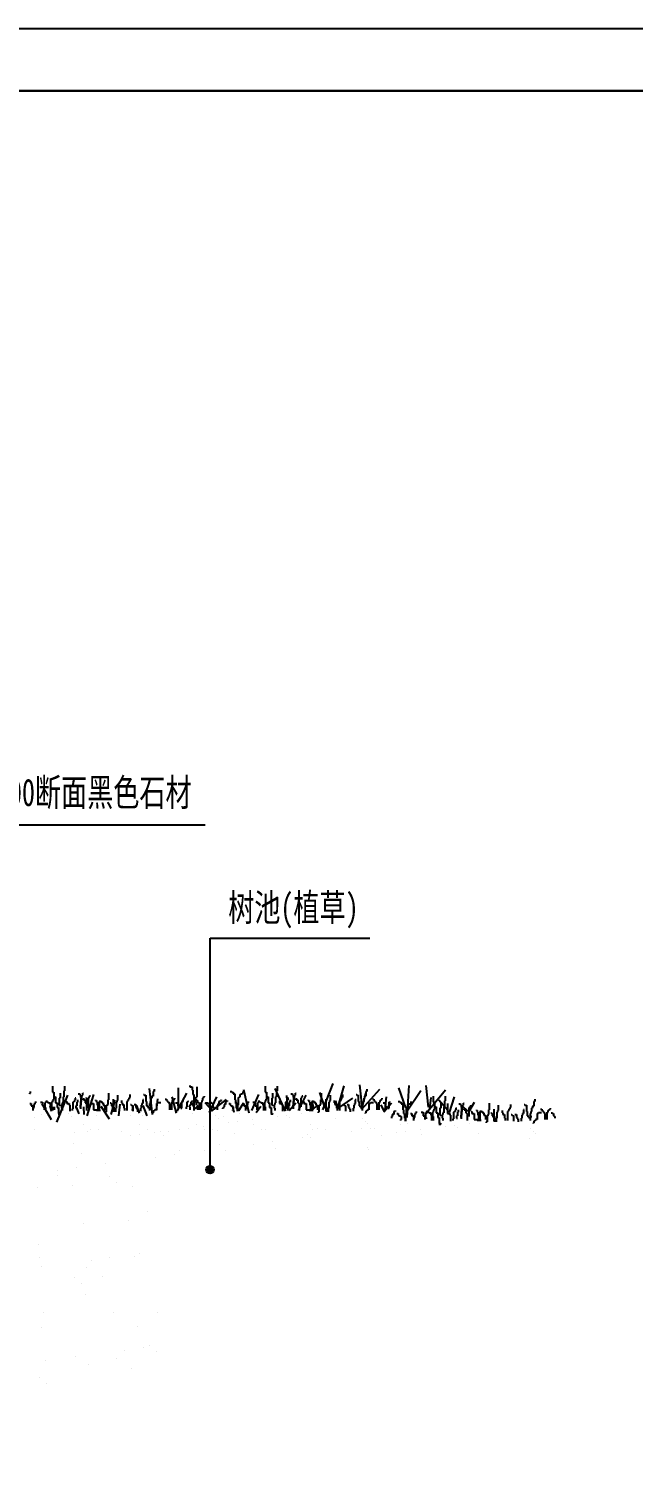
# Model space of a CAD drawing. Extents: x -15469 to 1828, y -2277 to 12005.
# Drawn here: x -1345 to -682, y -950 to 641 of the extents above; entities that cross this region are included whole.
import ezdxf

# ---------------------------------------------------------------- set-up
doc = ezdxf.new("R2010")
doc.units = 0
doc.header["$MEASUREMENT"] = 0
for name, color, linetype in [('HATCH', 7, 'CONTINUOUS'), ('LAYER2', 7, 'CONTINUOUS'), ('TEXT', 41, 'CONTINUOUS'), ('TK', 1, 'CONTINUOUS'), ('TREE', 3, 'CONTINUOUS')]:
    doc.layers.add(name, color=color, linetype=linetype)
doc.styles.add('STYLE1', font='simsun.ttf', dxfattribs={"width": 0.7})

msp = doc.modelspace()

# ---------------------------------------------------------------- hatches: boundary and pattern name
at = {"layer": 'TEXT', "linetype": 'CONTINUOUS'}
h = msp.add_hatch(color=256, dxfattribs=at)
edge = h.paths.add_edge_path()
edge.add_arc((-1146.1, -610.3), 4.26, 0, 360)

# ---------------------------------------------------------------- linework, layer by layer
at = {"layer": 'HATCH'}
msp.add_line((-1331, -549.7), (-1331, -549.7), dxfattribs=at)
at = {"layer": 'LAYER2'}
msp.add_line((-1338.3, -552.6), (-1338.3, -552.6), dxfattribs=at)
at = {"layer": 'TEXT', "linetype": 'CONTINUOUS'}
for p, q in [((-1440.2, -231.9), (-1151.4, -231.9)), ((-1146.1, -610.3), (-1146.1, -356.2)), ((-1146.1, -356.2), (-970.9, -356.2))]:
    msp.add_line(p, q, dxfattribs=at)
msp.add_circle((-1146.1, -610.3), 4.26, dxfattribs=at)
at = {"layer": 'TK', "linetype": 'CONTINUOUS'}
for p, q in [((1827.8, 641.1), (-2372.2, 641.1)), ((-2122.2, 573.3), (1727.8, 573.3))]:
    msp.add_line(p, q, dxfattribs=at)
at = {"layer": 'TK', "linetype": 'CONTINUOUS', "const_width": 2.5}
msp.add_lwpolyline([(-2122.2, 573.3), (-2122.2, -2176.7), (1727.8, -2176.7), (1727.8, 573.3), (-2122.2, 573.3)], dxfattribs=at)
at = {"layer": 'TREE', "linetype": 'CONTINUOUS'}
for p, q in [((-1343.2, -526.2), (-1343.2, -524.6)), ((-1319, -518.7), (-1319, -525.4)), ((-1305.7, -523.7), (-1306.5, -523.7)), ((-1306.5, -523.7), (-1306.5, -530.4)), ((-1305.7, -518.7), (-1305.7, -523.7)), ((-1209.1, -549.7), (-1212.6, -521.3)), ((-1207.5, -524.6), (-1208.4, -524.6)), ((-1208.4, -524.6), (-1208.4, -529.5)), ((-1207.5, -522.1), (-1207.5, -524.6)), ((-1180.7, -542.6), (-1180.7, -520.6)), ((-1168.1, -517.9), (-1168.1, -519.6)), ((-1168.1, -519.6), (-1165.6, -519.6)), ((-1165.6, -519.6), (-1165.6, -522.9)), ((-1165.6, -522.9), (-1164.8, -522.9)), ((-1164.8, -522.9), (-1164.8, -527.9)), ((-1160.6, -519.6), (-1160.6, -530.4)), ((-1124, -524.6), (-1122.3, -524.6)), ((-1122.3, -524.6), (-1122.3, -525.4)), ((-1109.8, -526.2), (-1109.8, -524.6)), ((-1103.2, -548.3), (-1108.9, -522.7)), ((-1085.7, -518.7), (-1085.7, -525.4)), ((-1063.4, -546.1), (-1074.8, -521.3)), ((-1072.4, -523.7), (-1073.2, -523.7)), ((-1073.2, -523.7), (-1073.2, -530.4)), ((-1072.4, -518.7), (-1072.4, -523.7)), ((-1022.2, -544.7), (-1010.9, -515.7)), ((-1005.9, -542.6), (-998.8, -518.5)), ((-978.9, -544), (-981.7, -517.1)), ((-979.6, -544), (-959.7, -522)), ((-974.2, -524.6), (-975, -524.6)), ((-975, -524.6), (-975, -529.5)), ((-974.2, -522.1), (-974.2, -524.6)), ((-931.1, -542.6), (-939, -520.6)), ((-930.4, -546.9), (-914.8, -523.5)), ((-929.7, -553.2), (-927.6, -517.8)), ((-906.3, -541.9), (-909.1, -517.8)), ((-909.1, -548.3), (-887.8, -522.7)), ((-1344, -527), (-1344, -526.2)), ((-1344, -526.2), (-1343.2, -526.2)), ((-1344, -537.8), (-1342.3, -537.8)), ((-1342.3, -537.8), (-1342.3, -540.3)), ((-1342.3, -540.3), (-1340.7, -540.3)), ((-1340.7, -540.3), (-1340.7, -545.3)), ((-1339, -542), (-1339, -538.7)), ((-1339, -538.7), (-1338.2, -538.7)), ((-1338.2, -538.7), (-1338.2, -537)), ((-1338.2, -537), (-1337.3, -537)), ((-1337.3, -537), (-1337.3, -535.4)), ((-1332.3, -536.2), (-1329.8, -536.2)), ((-1330.6, -537.6), (-1320.6, -555.4)), ((-1329.8, -536.2), (-1329.8, -540.3)), ((-1329.8, -540.3), (-1328.2, -540.3)), ((-1328.2, -540.3), (-1328.2, -544.5)), ((-1326.5, -537), (-1327.4, -537)), ((-1327.4, -537), (-1327.4, -542)), ((-1325.7, -536.2), (-1326.5, -536.2)), ((-1326.5, -536.2), (-1326.5, -537)), ((-1325.7, -534.5), (-1325.7, -536.2)), ((-1324.9, -536.2), (-1323.2, -536.2)), ((-1323.2, -536.2), (-1323.2, -537)), ((-1323.2, -537), (-1321.5, -537)), ((-1322, -539.8), (-1320.6, -546.1)), ((-1321.5, -537), (-1321.5, -539.5)), ((-1321.5, -539.5), (-1320.7, -539.5)), ((-1320.7, -539.5), (-1320.7, -545.3)), ((-1319, -536.2), (-1319.9, -536.2)), ((-1319.9, -536.2), (-1319.9, -541.2)), ((-1319, -525.4), (-1317.4, -525.4)), ((-1318.2, -534.5), (-1319, -534.5)), ((-1319, -534.5), (-1319, -536.2)), ((-1317.4, -532.9), (-1318.2, -532.9)), ((-1318.2, -532.9), (-1318.2, -534.5)), ((-1317.4, -525.4), (-1317.4, -530.4)), ((-1316.5, -529.5), (-1317.4, -529.5)), ((-1317.4, -529.5), (-1317.4, -532.9)), ((-1317.4, -530.4), (-1315.7, -530.4)), ((-1315.7, -530.4), (-1315.7, -537)), ((-1315.7, -537), (-1314, -537)), ((-1314.2, -558.2), (-1302.2, -528.4)), ((-1314, -537), (-1314, -542)), ((-1310.7, -532), (-1311.5, -532)), ((-1311.5, -532), (-1311.5, -539.5)), ((-1311.5, -539.5), (-1310.7, -539.5)), ((-1310.7, -526.2), (-1310.7, -532)), ((-1310.7, -539.5), (-1310.7, -540.3)), ((-1308.2, -538.7), (-1309, -538.7)), ((-1309, -538.7), (-1309, -542.8)), ((-1307.4, -537), (-1308.2, -537)), ((-1308.2, -537), (-1308.2, -538.7)), ((-1306.5, -530.4), (-1307.4, -530.4)), ((-1307.4, -530.4), (-1307.4, -537)), ((-1304.1, -535.4), (-1303.2, -535.4)), ((-1303.2, -535.4), (-1303.2, -537.8)), ((-1303.2, -537.8), (-1300.7, -537.8)), ((-1300.7, -537.8), (-1300.7, -539.5)), ((-1300.7, -539.5), (-1299.9, -539.5)), ((-1299.9, -539.5), (-1299.9, -546.2)), ((-1295.7, -536.2), (-1296.6, -536.2)), ((-1296.6, -536.2), (-1296.6, -543.7)), ((-1294.9, -535.4), (-1295.7, -535.4)), ((-1295.7, -535.4), (-1295.7, -536.2)), ((-1294.1, -533.7), (-1294.9, -533.7)), ((-1294.9, -533.7), (-1294.9, -535.4)), ((-1293.2, -532), (-1294.1, -532)), ((-1294.1, -532), (-1294.1, -533.7)), ((-1292.4, -540.3), (-1293.2, -540.3)), ((-1293.2, -540.3), (-1293.2, -542.8)), ((-1291.6, -536.2), (-1292.4, -536.2)), ((-1292.4, -536.2), (-1292.4, -540.3)), ((-1291.6, -533.7), (-1291.6, -536.2)), ((-1290.7, -527), (-1289.1, -527)), ((-1289.1, -527), (-1289.1, -528.7)), ((-1289.1, -528.7), (-1288.2, -528.7)), ((-1288.2, -528.7), (-1288.2, -531.2)), ((-1288.2, -531.2), (-1287.4, -531.2)), ((-1287.4, -535.4), (-1288.2, -535.4)), ((-1288.2, -535.4), (-1288.2, -543.7)), ((-1288.2, -542), (-1288.2, -539.5)), ((-1288.2, -539.5), (-1287.4, -539.5)), ((-1287.4, -531.2), (-1287.4, -532.9)), ((-1287.4, -539.5), (-1287.4, -532)), ((-1287.4, -532), (-1286.6, -532)), ((-1287.4, -532.9), (-1286.6, -532.9)), ((-1286.6, -533.7), (-1287.4, -533.7)), ((-1287.4, -533.7), (-1287.4, -535.4)), ((-1286.6, -532), (-1286.6, -528.7)), ((-1286.6, -528.7), (-1285.7, -528.7)), ((-1286.6, -532.9), (-1286.6, -533.7)), ((-1285.7, -528.7), (-1285.7, -526.2)), ((-1285.7, -526.2), (-1284.9, -526.2)), ((-1284.9, -532), (-1284.9, -533.7)), ((-1284.9, -533.7), (-1283.3, -533.7)), ((-1283.3, -533.7), (-1283.3, -537)), ((-1283.3, -537), (-1282.4, -537)), ((-1282.4, -537), (-1282.4, -537.8)), ((-1282.4, -537.8), (-1281.6, -537.8)), ((-1281.6, -537.8), (-1281.6, -545.3)), ((-1278.7, -544), (-1281.5, -531.3)), ((-1280.8, -551.1), (-1273.7, -527.7)), ((-1279.1, -532), (-1279.9, -532)), ((-1279.9, -532), (-1279.9, -541.2)), ((-1278.3, -530.4), (-1279.1, -530.4)), ((-1279.1, -530.4), (-1279.1, -532)), ((-1277.4, -529.5), (-1278.3, -529.5)), ((-1278.3, -529.5), (-1278.3, -530.4)), ((-1277.4, -535.4), (-1276.6, -535.4)), ((-1276.6, -535.4), (-1276.6, -537.8)), ((-1276.6, -537.8), (-1274.1, -537.8)), ((-1274.1, -537.8), (-1274.1, -544.5)), ((-1271.6, -533.7), (-1271.6, -534.5)), ((-1271.6, -534.5), (-1270.8, -534.5)), ((-1270.8, -534.5), (-1270.8, -536.2)), ((-1270.8, -536.2), (-1269.9, -536.2)), ((-1269.9, -536.2), (-1269.9, -539.5)), ((-1269.9, -539.5), (-1269.1, -539.5)), ((-1269.1, -539.5), (-1269.1, -544.5)), ((-1267.4, -546.2), (-1267.4, -535.4)), ((-1267.4, -535.4), (-1266.6, -535.4)), ((-1266.6, -535.4), (-1266.6, -534.5)), ((-1266.6, -535.4), (-1264.9, -535.4)), ((-1265.9, -540.5), (-1256.7, -554.7)), ((-1264.9, -535.4), (-1264.9, -537)), ((-1264.9, -537), (-1263.3, -537)), ((-1263.3, -537), (-1263.3, -539.5)), ((-1263.3, -539.5), (-1261.6, -539.5)), ((-1261.6, -539.5), (-1261.6, -544.5)), ((-1259.1, -540.3), (-1260, -540.3)), ((-1260, -540.3), (-1260, -547)), ((-1258.3, -538.7), (-1259.1, -538.7)), ((-1259.1, -538.7), (-1259.1, -540.3)), ((-1257.5, -533.7), (-1258.3, -533.7)), ((-1258.3, -533.7), (-1258.3, -538.7)), ((-1257.5, -526.2), (-1257.5, -533.7)), ((-1255.8, -537), (-1255, -537)), ((-1255, -537), (-1255, -537.8)), ((-1255, -537.8), (-1254.1, -537.8)), ((-1254.6, -549.7), (-1250.3, -534.1)), ((-1254.1, -537.8), (-1254.1, -540.3)), ((-1254.1, -540.3), (-1253.3, -540.3)), ((-1253.3, -540.3), (-1253.3, -542)), ((-1252.5, -532.9), (-1252.5, -541.2)), ((-1248.3, -536.2), (-1249.1, -536.2)), ((-1249.1, -536.2), (-1249.1, -542.8)), ((-1247.5, -534.5), (-1248.3, -534.5)), ((-1248.3, -534.5), (-1248.3, -536.2)), ((-1247.5, -528.7), (-1247.5, -534.5)), ((-1246, -551.1), (-1244.6, -538.3)), ((-1243.3, -534.5), (-1243.3, -537)), ((-1243.3, -537), (-1242.5, -537)), ((-1242.5, -537), (-1242.5, -538.7)), ((-1242.5, -538.7), (-1240.8, -538.7)), ((-1240.8, -538.7), (-1240.8, -542.8)), ((-1236.7, -535.4), (-1237.5, -535.4)), ((-1237.5, -535.4), (-1237.5, -545.3)), ((-1235.8, -534.5), (-1236.7, -534.5)), ((-1236.7, -534.5), (-1236.7, -535.4)), ((-1235, -532.9), (-1235.8, -532.9)), ((-1235.8, -532.9), (-1235.8, -534.5)), ((-1234.2, -531.2), (-1235, -531.2)), ((-1235, -531.2), (-1235, -532.9)), ((-1234.2, -527.9), (-1234.2, -531.2)), ((-1233.3, -538.7), (-1232.5, -538.7)), ((-1232.5, -538.7), (-1232.5, -539.5)), ((-1232.5, -539.5), (-1231.7, -539.5)), ((-1231.7, -539.5), (-1231.7, -540.3)), ((-1231.7, -540.3), (-1230.8, -540.3)), ((-1231.1, -545.4), (-1230.4, -539.8)), ((-1230.8, -540.3), (-1230.8, -546.2)), ((-1229.2, -538.7), (-1227.5, -538.7)), ((-1227.5, -538.7), (-1227.5, -542)), ((-1226.8, -539.8), (-1224, -548.3)), ((-1220.8, -539.5), (-1221.7, -539.5)), ((-1221.7, -539.5), (-1221.7, -542.8)), ((-1220, -537.8), (-1220.8, -537.8)), ((-1220.8, -537.8), (-1220.8, -539.5)), ((-1220, -533.7), (-1220, -537.8)), ((-1219.2, -533.7), (-1220, -533.7)), ((-1219.7, -539.8), (-1215.5, -551.1)), ((-1219.2, -527.9), (-1218.4, -527.9)), ((-1218.4, -527.9), (-1218.4, -528.7)), ((-1218.4, -528.7), (-1216.7, -528.7)), ((-1216.7, -528.7), (-1216.7, -535.4)), ((-1216.7, -535.4), (-1215.9, -535.4)), ((-1215.9, -535.4), (-1215.9, -540.3)), ((-1215.9, -540.3), (-1214.2, -540.3)), ((-1214.2, -540.3), (-1214.2, -542)), ((-1211.7, -537.8), (-1212.5, -537.8)), ((-1212.5, -537.8), (-1212.5, -540.3)), ((-1212.5, -540.3), (-1211.7, -540.3)), ((-1210.9, -535.4), (-1211.7, -535.4)), ((-1211.7, -535.4), (-1211.7, -537.8)), ((-1211.7, -540.3), (-1211.7, -542)), ((-1210, -532), (-1210.9, -532)), ((-1210.9, -532), (-1210.9, -535.4)), ((-1208.4, -529.5), (-1210, -529.5)), ((-1210, -529.5), (-1210, -532)), ((-1203.4, -537.8), (-1205, -537.8)), ((-1205, -537.8), (-1205, -544.5)), ((-1204.8, -545.4), (-1203.4, -532.7)), ((-1203.4, -537), (-1203.4, -537.8)), ((-1200, -537), (-1203.4, -537)), ((-1195.5, -532.9), (-1193.9, -532.9)), ((-1193.9, -532.9), (-1193.9, -534.5)), ((-1193.9, -534.5), (-1193, -534.5)), ((-1193, -534.5), (-1193, -535.4)), ((-1193, -535.4), (-1192.2, -535.4)), ((-1192.2, -535.4), (-1192.2, -536.2)), ((-1192.2, -536.2), (-1191.4, -536.2)), ((-1191.4, -536.2), (-1191.4, -537.8)), ((-1191.4, -537.8), (-1190.5, -537.8)), ((-1190.5, -537.8), (-1190.5, -544.5)), ((-1188, -544.5), (-1188, -536.2)), ((-1188, -536.2), (-1187.2, -536.2)), ((-1182.8, -548.3), (-1187.8, -530.5)), ((-1187.2, -536.2), (-1187.2, -534.5)), ((-1187.2, -534.5), (-1186.4, -534.5)), ((-1186.4, -534.5), (-1186.4, -533.7)), ((-1186.4, -533.7), (-1185.6, -533.7)), ((-1185.6, -533.7), (-1185.6, -532.9)), ((-1185.6, -532.9), (-1184.7, -532.9)), ((-1184.7, -532.9), (-1184.7, -532)), ((-1183.9, -537), (-1182.2, -537)), ((-1182.2, -537), (-1182.2, -537.8)), ((-1182.2, -537.8), (-1181.4, -537.8)), ((-1182.1, -546.1), (-1171.4, -526.3)), ((-1181.4, -537.8), (-1181.4, -540.3)), ((-1181.4, -540.3), (-1180.6, -540.3)), ((-1180.6, -540.3), (-1180.6, -541.2)), ((-1177.2, -542.8), (-1177.2, -536.2)), ((-1177.2, -536.2), (-1176.4, -536.2)), ((-1176.4, -536.2), (-1176.4, -535.4)), ((-1176.4, -535.4), (-1175.6, -535.4)), ((-1175.6, -535.4), (-1175.6, -534.5)), ((-1171.4, -536.2), (-1171.4, -541.2)), ((-1170.6, -536.2), (-1171.4, -536.2)), ((-1169.7, -535.4), (-1170.6, -535.4)), ((-1170.6, -535.4), (-1170.6, -536.2)), ((-1168.1, -540.3), (-1168.9, -540.3)), ((-1168.9, -540.3), (-1168.9, -541.2)), ((-1167.2, -539.5), (-1168.1, -539.5)), ((-1168.1, -539.5), (-1168.1, -540.3)), ((-1166.4, -536.2), (-1167.2, -536.2)), ((-1167.2, -536.2), (-1167.2, -539.5)), ((-1162.2, -544), (-1166.5, -536.2)), ((-1165.6, -535.4), (-1166.4, -535.4)), ((-1166.4, -535.4), (-1166.4, -536.2)), ((-1165.6, -534.5), (-1165.6, -535.4)), ((-1164.8, -527.9), (-1163.9, -527.9)), ((-1163.9, -527.9), (-1163.9, -545.3)), ((-1161.4, -532), (-1162.3, -532)), ((-1162.3, -532), (-1162.3, -535.4)), ((-1162.3, -535.4), (-1161.4, -535.4)), ((-1159.3, -539.8), (-1162.2, -544)), ((-1160.6, -530.4), (-1161.4, -530.4)), ((-1161.4, -530.4), (-1161.4, -532)), ((-1161.4, -533.7), (-1160.6, -533.7)), ((-1161.4, -535.4), (-1161.4, -539.5)), ((-1160.6, -533.7), (-1160.6, -534.5)), ((-1160.6, -534.5), (-1159.8, -534.5)), ((-1159.8, -534.5), (-1159.8, -536.2)), ((-1159.8, -536.2), (-1158.9, -536.2)), ((-1159.3, -544.7), (-1159.3, -539.8)), ((-1158.9, -536.2), (-1158.9, -537)), ((-1158.9, -537), (-1158.1, -537)), ((-1158.1, -537), (-1158.1, -542)), ((-1155.6, -543.7), (-1155.6, -536.2)), ((-1155.6, -536.2), (-1154.8, -536.2)), ((-1154.8, -536.2), (-1154.8, -534.5)), ((-1154.8, -534.5), (-1153.9, -534.5)), ((-1153.9, -534.5), (-1153.9, -532)), ((-1153.9, -532), (-1153.1, -532)), ((-1153.1, -532), (-1153.1, -530.4)), ((-1153.1, -530.4), (-1152.3, -530.4)), ((-1152.3, -530.4), (-1152.3, -529.5)), ((-1143, -546.1), (-1151.5, -536.9)), ((-1150.6, -537), (-1148.1, -537)), ((-1148.1, -537), (-1148.1, -537.8)), ((-1148.1, -537.8), (-1147.3, -537.8)), ((-1147.3, -537.8), (-1147.3, -538.7)), ((-1147.3, -538.7), (-1146.4, -538.7)), ((-1146.6, -547.6), (-1138.7, -530.5)), ((-1146.4, -536.2), (-1144.8, -536.2)), ((-1146.4, -538.7), (-1146.4, -544.5)), ((-1144.8, -536.2), (-1144.8, -537)), ((-1144.8, -537), (-1143.9, -537)), ((-1144.4, -546.1), (-1128.1, -533.4)), ((-1143.9, -537), (-1143.9, -537.8)), ((-1143.9, -537.8), (-1143.1, -537.8)), ((-1143.1, -537.8), (-1143.1, -541.2)), ((-1137.3, -539.5), (-1138.1, -539.5)), ((-1138.1, -539.5), (-1138.1, -544.5)), ((-1136.5, -537.8), (-1137.3, -537.8)), ((-1137.3, -537.8), (-1137.3, -539.5)), ((-1134.8, -535.4), (-1136.5, -535.4)), ((-1136.5, -535.4), (-1136.5, -537.8)), ((-1134, -534.5), (-1134.8, -534.5)), ((-1134.8, -534.5), (-1134.8, -535.4)), ((-1134, -533.7), (-1134, -534.5)), ((-1129, -538.7), (-1130.6, -538.7)), ((-1130.6, -538.7), (-1130.6, -541.2)), ((-1127.3, -535.4), (-1129, -535.4)), ((-1129, -535.4), (-1129, -538.7)), ((-1127.3, -534.5), (-1127.3, -535.4)), ((-1125.6, -537.8), (-1124, -537.8)), ((-1124, -537.8), (-1124, -539.5)), ((-1124, -539.5), (-1123.1, -539.5)), ((-1123.1, -539.5), (-1123.1, -540.3)), ((-1123.1, -540.3), (-1121.5, -540.3)), ((-1122.3, -525.4), (-1120.7, -525.4)), ((-1121.5, -540.3), (-1121.5, -541.2)), ((-1120.7, -525.4), (-1120.7, -527)), ((-1120.7, -527), (-1119, -527)), ((-1119, -527), (-1119, -533.7)), ((-1119, -533.7), (-1118.2, -533.7)), ((-1118.2, -533.7), (-1118.2, -537.8)), ((-1118.2, -537.8), (-1117.3, -537.8)), ((-1116, -544), (-1117.4, -536.2)), ((-1117.3, -537.8), (-1117.3, -542.8)), ((-1115.7, -546.2), (-1115.7, -539.5)), ((-1115.7, -539.5), (-1114.8, -539.5)), ((-1114.8, -539.5), (-1114.8, -531.2)), ((-1114.8, -531.2), (-1114, -531.2)), ((-1114.6, -545.4), (-1110.3, -538.3)), ((-1114, -531.2), (-1114, -530.4)), ((-1114, -530.4), (-1113.2, -530.4)), ((-1113.2, -530.4), (-1113.2, -527.9)), ((-1113.2, -527.9), (-1112.3, -527.9)), ((-1112.3, -527.9), (-1112.3, -527)), ((-1112.3, -527), (-1110.7, -527)), ((-1110.7, -527), (-1110.7, -526.2)), ((-1110.7, -526.2), (-1109.8, -526.2)), ((-1110.7, -537.8), (-1109, -537.8)), ((-1109, -537.8), (-1109, -540.3)), ((-1109, -540.3), (-1107.3, -540.3)), ((-1107.3, -540.3), (-1107.3, -545.3)), ((-1105.7, -542), (-1105.7, -538.7)), ((-1105.7, -538.7), (-1104.8, -538.7)), ((-1104.8, -538.7), (-1104.8, -537)), ((-1104.8, -537), (-1104, -537)), ((-1104, -537), (-1104, -535.4)), ((-1100.4, -545.4), (-1092.6, -527.7)), ((-1099, -536.2), (-1096.5, -536.2)), ((-1096.5, -536.2), (-1096.5, -540.3)), ((-1096.5, -540.3), (-1094.9, -540.3)), ((-1095.4, -547.6), (-1090.4, -540.5)), ((-1094.9, -540.3), (-1094.9, -544.5)), ((-1093.2, -537), (-1094, -537)), ((-1094, -537), (-1094, -542)), ((-1092.4, -536.2), (-1093.2, -536.2)), ((-1093.2, -536.2), (-1093.2, -537)), ((-1092.4, -534.5), (-1092.4, -536.2)), ((-1091.5, -536.2), (-1089.9, -536.2)), ((-1089.9, -536.2), (-1089.9, -537)), ((-1089.9, -537), (-1088.2, -537)), ((-1088.2, -537), (-1088.2, -539.5)), ((-1088.2, -539.5), (-1087.4, -539.5)), ((-1087.4, -539.5), (-1087.4, -545.3)), ((-1085.7, -536.2), (-1086.5, -536.2)), ((-1086.5, -536.2), (-1086.5, -541.2)), ((-1085.7, -525.4), (-1084, -525.4)), ((-1084.9, -534.5), (-1085.7, -534.5)), ((-1085.7, -534.5), (-1085.7, -536.2)), ((-1084, -532.9), (-1084.9, -532.9)), ((-1084.9, -532.9), (-1084.9, -534.5)), ((-1084, -525.4), (-1084, -530.4)), ((-1083.2, -529.5), (-1084, -529.5)), ((-1084, -529.5), (-1084, -532.9)), ((-1084, -530.4), (-1082.4, -530.4)), ((-1082.4, -530.4), (-1082.4, -537)), ((-1082.4, -537), (-1080.7, -537)), ((-1080.7, -537), (-1080.7, -542)), ((-1077.4, -532), (-1078.2, -532)), ((-1078.2, -532), (-1078.2, -539.5)), ((-1078.2, -539.5), (-1077.4, -539.5)), ((-1077.4, -526.2), (-1077.4, -532)), ((-1077.4, -539.5), (-1077.4, -540.3)), ((-1074.9, -538.7), (-1075.7, -538.7)), ((-1075.7, -538.7), (-1075.7, -542.8)), ((-1074.1, -537), (-1074.9, -537)), ((-1074.9, -537), (-1074.9, -538.7)), ((-1073.2, -530.4), (-1074.1, -530.4)), ((-1074.1, -530.4), (-1074.1, -537)), ((-1070.7, -535.4), (-1069.9, -535.4)), ((-1069.9, -535.4), (-1069.9, -537.8)), ((-1069.9, -537.8), (-1067.4, -537.8)), ((-1067.4, -537.8), (-1067.4, -539.5)), ((-1067.4, -539.5), (-1066.6, -539.5)), ((-1066.6, -539.5), (-1066.6, -546.2)), ((-1062.4, -536.2), (-1063.2, -536.2)), ((-1063.2, -536.2), (-1063.2, -543.7)), ((-1061.6, -535.4), (-1062.4, -535.4)), ((-1062.4, -535.4), (-1062.4, -536.2)), ((-1060.6, -545.4), (-1062, -529.1)), ((-1060.7, -533.7), (-1061.6, -533.7)), ((-1061.6, -533.7), (-1061.6, -535.4)), ((-1059.9, -532), (-1060.7, -532)), ((-1060.7, -532), (-1060.7, -533.7)), ((-1059.1, -540.3), (-1059.9, -540.3)), ((-1059.9, -540.3), (-1059.9, -542.8)), ((-1059.2, -545.4), (-1052.1, -536.9)), ((-1058.2, -536.2), (-1059.1, -536.2)), ((-1059.1, -536.2), (-1059.1, -540.3)), ((-1058.2, -533.7), (-1058.2, -536.2)), ((-1057.4, -527), (-1055.8, -527)), ((-1055.8, -527), (-1055.8, -528.7)), ((-1055.8, -528.7), (-1054.9, -528.7)), ((-1054.9, -528.7), (-1054.9, -531.2)), ((-1054.9, -531.2), (-1054.1, -531.2)), ((-1054.1, -535.4), (-1054.9, -535.4)), ((-1054.9, -535.4), (-1054.9, -543.7)), ((-1054.9, -542), (-1054.9, -539.5)), ((-1054.9, -539.5), (-1054.1, -539.5)), ((-1054.1, -531.2), (-1054.1, -532.9)), ((-1054.1, -539.5), (-1054.1, -532)), ((-1054.1, -532), (-1053.3, -532)), ((-1054.1, -532.9), (-1053.3, -532.9)), ((-1053.3, -533.7), (-1054.1, -533.7)), ((-1054.1, -533.7), (-1054.1, -535.4)), ((-1053.3, -532), (-1053.3, -528.7)), ((-1053.3, -528.7), (-1052.4, -528.7)), ((-1053.3, -532.9), (-1053.3, -533.7)), ((-1052.4, -528.7), (-1052.4, -526.2)), ((-1052.4, -526.2), (-1051.6, -526.2)), ((-1051.6, -532), (-1051.6, -533.7)), ((-1051.6, -533.7), (-1049.9, -533.7)), ((-1049.9, -533.7), (-1049.9, -537)), ((-1049.9, -537), (-1049.1, -537)), ((-1049.2, -545.4), (-1040.7, -528.4)), ((-1049.1, -537), (-1049.1, -537.8)), ((-1049.1, -537.8), (-1048.3, -537.8)), ((-1048.3, -537.8), (-1048.3, -545.3)), ((-1045.8, -532), (-1046.6, -532)), ((-1046.6, -532), (-1046.6, -541.2)), ((-1044.9, -530.4), (-1045.8, -530.4)), ((-1045.8, -530.4), (-1045.8, -532)), ((-1044.1, -529.5), (-1044.9, -529.5)), ((-1044.9, -529.5), (-1044.9, -530.4)), ((-1044.1, -535.4), (-1043.3, -535.4)), ((-1043.3, -535.4), (-1043.3, -537.8)), ((-1043.3, -537.8), (-1040.8, -537.8)), ((-1040.8, -537.8), (-1040.8, -544.5)), ((-1038.3, -533.7), (-1038.3, -534.5)), ((-1038.3, -534.5), (-1037.4, -534.5)), ((-1037.4, -534.5), (-1037.4, -536.2)), ((-1037.4, -536.2), (-1036.6, -536.2)), ((-1036.6, -536.2), (-1036.6, -539.5)), ((-1036.6, -539.5), (-1035.8, -539.5)), ((-1035.8, -539.5), (-1035.8, -544.5)), ((-1034.1, -546.2), (-1034.1, -535.4)), ((-1034.1, -535.4), (-1033.3, -535.4)), ((-1032.2, -543.3), (-1033.6, -536.9)), ((-1033.6, -544.7), (-1027.9, -539.1)), ((-1033.3, -535.4), (-1033.3, -534.5)), ((-1033.3, -535.4), (-1031.6, -535.4)), ((-1031.6, -535.4), (-1031.6, -537)), ((-1031.6, -537), (-1030, -537)), ((-1030, -537), (-1030, -539.5)), ((-1030, -539.5), (-1028.3, -539.5)), ((-1028.3, -539.5), (-1028.3, -544.5)), ((-1025.8, -540.3), (-1026.6, -540.3)), ((-1026.6, -540.3), (-1026.6, -547)), ((-1020.1, -541.9), (-1025.8, -525.6)), ((-1025, -538.7), (-1025.8, -538.7)), ((-1025.8, -538.7), (-1025.8, -540.3)), ((-1024.1, -533.7), (-1025, -533.7)), ((-1025, -533.7), (-1025, -538.7)), ((-1024.1, -526.2), (-1024.1, -533.7)), ((-1022.5, -537), (-1021.6, -537)), ((-1021.6, -537), (-1021.6, -537.8)), ((-1021.6, -537.8), (-1020.8, -537.8)), ((-1020.8, -537.8), (-1020.8, -540.3)), ((-1020.8, -540.3), (-1020, -540.3)), ((-1020, -540.3), (-1020, -542)), ((-1019.1, -532.9), (-1019.1, -541.2)), ((-1015, -536.2), (-1015.8, -536.2)), ((-1015.8, -536.2), (-1015.8, -542.8)), ((-1014.2, -534.5), (-1015, -534.5)), ((-1015, -534.5), (-1015, -536.2)), ((-1014.2, -528.7), (-1014.2, -534.5)), ((-1010, -534.5), (-1010, -537)), ((-1010, -537), (-1009.2, -537)), ((-1009.2, -537), (-1009.2, -538.7)), ((-1009.2, -538.7), (-1007.5, -538.7)), ((-1005.9, -544), (-1008, -534.8)), ((-1007.5, -538.7), (-1007.5, -542.8)), ((-1005.9, -543.3), (-989.5, -532)), ((-1003.3, -535.4), (-1004.2, -535.4)), ((-1004.2, -535.4), (-1004.2, -545.3)), ((-1002.5, -534.5), (-1003.3, -534.5)), ((-1003.3, -534.5), (-1003.3, -535.4)), ((-1001.7, -532.9), (-1002.5, -532.9)), ((-1002.5, -532.9), (-1002.5, -534.5)), ((-1000.8, -531.2), (-1001.7, -531.2)), ((-1001.7, -531.2), (-1001.7, -532.9)), ((-1000.8, -527.9), (-1000.8, -531.2)), ((-1000, -538.7), (-999.2, -538.7)), ((-999.2, -538.7), (-999.2, -539.5)), ((-999.2, -539.5), (-998.3, -539.5)), ((-998.3, -539.5), (-998.3, -540.3)), ((-998.3, -540.3), (-997.5, -540.3)), ((-997.5, -540.3), (-997.5, -546.2)), ((-995.8, -538.7), (-994.2, -538.7)), ((-994.2, -538.7), (-994.2, -542)), ((-987.5, -539.5), (-988.4, -539.5)), ((-988.4, -539.5), (-988.4, -542.8)), ((-986.7, -537.8), (-987.5, -537.8)), ((-987.5, -537.8), (-987.5, -539.5)), ((-985.9, -533.7), (-986.7, -533.7)), ((-986.7, -533.7), (-986.7, -537.8)), ((-985.9, -527.9), (-985, -527.9)), ((-985, -527.9), (-985, -528.7)), ((-985, -528.7), (-983.4, -528.7)), ((-983.4, -528.7), (-983.4, -535.4)), ((-983.4, -535.4), (-982.5, -535.4)), ((-982.5, -535.4), (-982.5, -540.3)), ((-982.5, -540.3), (-980.9, -540.3)), ((-980.9, -540.3), (-980.9, -542)), ((-979.6, -544), (-975.3, -526.3)), ((-978.4, -537.8), (-979.2, -537.8)), ((-979.2, -537.8), (-979.2, -540.3)), ((-979.2, -540.3), (-978.4, -540.3)), ((-977.5, -535.4), (-978.4, -535.4)), ((-978.4, -535.4), (-978.4, -537.8)), ((-978.4, -540.3), (-978.4, -542)), ((-976.7, -532), (-977.5, -532)), ((-977.5, -532), (-977.5, -535.4)), ((-975, -529.5), (-976.7, -529.5)), ((-976.7, -529.5), (-976.7, -532)), ((-970.1, -537.8), (-971.7, -537.8)), ((-971.7, -537.8), (-971.7, -544.5)), ((-966.7, -537), (-970.1, -537)), ((-970.1, -537), (-970.1, -537.8)), ((-968, -532.9), (-966.3, -532.9)), ((-966.3, -532.9), (-966.3, -534.5)), ((-966.3, -534.5), (-965.5, -534.5)), ((-965.5, -534.5), (-965.5, -535.4)), ((-965.5, -535.4), (-964.6, -535.4)), ((-964.6, -535.4), (-964.6, -536.2)), ((-964.6, -536.2), (-963.8, -536.2)), ((-963.8, -536.2), (-963.8, -537.8)), ((-963.8, -537.8), (-963, -537.8)), ((-963, -537.8), (-963, -544.5)), ((-960.5, -544.5), (-960.5, -536.2)), ((-960.5, -536.2), (-959.6, -536.2)), ((-959.6, -536.2), (-959.6, -534.5)), ((-959.6, -534.5), (-958.8, -534.5)), ((-958.8, -534.5), (-958.8, -533.7)), ((-958.8, -533.7), (-958, -533.7)), ((-954.7, -546.9), (-958.3, -539.1)), ((-958, -533.7), (-958, -532.9)), ((-958, -532.9), (-957.1, -532.9)), ((-957.1, -532.9), (-957.1, -532)), ((-956.3, -537), (-954.6, -537)), ((-955.4, -546.9), (-946.9, -536.9)), ((-954.6, -537), (-954.6, -537.8)), ((-954.6, -537.8), (-953.8, -537.8)), ((-954, -544.7), (-952.6, -530.5)), ((-953.8, -537.8), (-953.8, -540.3)), ((-953.8, -540.3), (-953, -540.3)), ((-953, -540.3), (-953, -541.2)), ((-949.6, -542.8), (-949.6, -536.2)), ((-949.6, -536.2), (-948.8, -536.2)), ((-948.8, -536.2), (-948.8, -535.4)), ((-939.6, -535.5), (-937.9, -535.5)), ((-937.9, -535.5), (-937.9, -536.3)), ((-937.9, -536.3), (-936.3, -536.3)), ((-936.3, -536.3), (-936.3, -538)), ((-936.3, -538), (-934.6, -538)), ((-934.6, -538), (-934.6, -544.6)), ((-928.8, -541.3), (-928.8, -538.8)), ((-928.8, -538.8), (-927.9, -538.8)), ((-927.9, -538.8), (-927.9, -538)), ((-927.9, -538), (-926.3, -538)), ((-926.3, -538), (-926.3, -537.2)), ((-926.3, -537.2), (-925.4, -537.2)), ((-925.4, -537.2), (-925.4, -535.5)), ((-904.9, -543.3), (-903.4, -531.3)), ((-901.3, -529.7), (-901.3, -536.3)), ((-901.3, -536.3), (-899.7, -536.3)), ((-899.7, -536.3), (-899.7, -541.3)), ((-898.8, -540.5), (-899.7, -540.5)), ((-899.7, -540.5), (-899.7, -543.8)), ((-885, -545.4), (-894.9, -534.1)), ((-893, -537.2), (-893, -543)), ((-888, -534.7), (-888.8, -534.7)), ((-888.8, -534.7), (-888.8, -541.3)), ((-888, -529.7), (-888, -534.7)), ((-885, -546.9), (-885, -537.6)), ((-883.5, -547.6), (-877.9, -530.5)), ((-873, -538), (-871.4, -538)), ((-871.4, -538), (-871.4, -539.7)), ((-871.4, -539.7), (-870.5, -539.7)), ((-870.5, -539.7), (-870.5, -542.1)), ((-868.9, -543), (-868.9, -539.7)), ((-868.9, -539.7), (-868, -539.7)), ((-868, -539.7), (-868, -537.2)), ((-868, -537.2), (-867.2, -537.2)), ((-862.2, -546.9), (-855.8, -536.2)), ((-859.7, -540.5), (-860.5, -540.5)), ((-860.5, -540.5), (-860.5, -541.3)), ((-839.7, -537.2), (-839.7, -544.6)), ((-829.8, -539.7), (-829.8, -545.5)), ((-816.4, -538.8), (-816.4, -542.1)), ((-801.5, -538.8), (-800.6, -538.8)), ((-800.6, -538.8), (-800.6, -539.7)), ((-800.6, -539.7), (-799, -539.7)), ((-799, -539.7), (-799, -546.3)), ((-790.7, -540.5), (-792.3, -540.5)), ((-792.3, -540.5), (-792.3, -543)), ((-789.8, -535.5), (-790.7, -535.5)), ((-790.7, -535.5), (-790.7, -540.5)), ((-789.8, -533), (-789.8, -535.5)), ((-1339.8, -543.7), (-1339.8, -542)), ((-1339.8, -542), (-1339, -542)), ((-1327.4, -542), (-1326.5, -542)), ((-1326.5, -542), (-1326.5, -543.7)), ((-1322.3, -550.6), (-1322.3, -550.6)), ((-1319.9, -541.2), (-1319, -541.2)), ((-1319, -541.2), (-1319, -545.3)), ((-1317.1, -541.2), (-1317.1, -544.7)), ((-1314, -542), (-1312.4, -542)), ((-1312.4, -542), (-1312.4, -548.6)), ((-1312.4, -548.6), (-1310.7, -548.6)), ((-1311.5, -550.3), (-1311.5, -547.8)), ((-1310.7, -549.5), (-1311.5, -549.5)), ((-1311.5, -549.5), (-1311.5, -550.3)), ((-1310.7, -548.6), (-1310.7, -549.5)), ((-1309, -542.8), (-1308.2, -542.8)), ((-1308.2, -542.8), (-1308.2, -545.3)), ((-1301.6, -548.9), (-1301.6, -548.9)), ((-1297.9, -552.3), (-1297.9, -552.3)), ((-1296.6, -543.7), (-1297.4, -543.7)), ((-1297.4, -543.7), (-1297.4, -545.3)), ((-1293.2, -542.8), (-1292.4, -542.8)), ((-1292.9, -541.9), (-1290.1, -549)), ((-1285.1, -541.2), (-1284.4, -549.7)), ((-1274.1, -544.5), (-1267.4, -544.5)), ((-1271.1, -550.8), (-1271.1, -550.8)), ((-1269.1, -544.5), (-1269.9, -544.5)), ((-1269.9, -544.5), (-1269.9, -546.2)), ((-1267.4, -544.5), (-1267.4, -546.2)), ((-1260, -547), (-1260.8, -547)), ((-1260.8, -547), (-1260.8, -547.8)), ((-1253.3, -542), (-1252.5, -542)), ((-1252.5, -541.2), (-1251.6, -541.2)), ((-1252.5, -542), (-1252.5, -546.2)), ((-1251.6, -541.2), (-1251.6, -547)), ((-1249.1, -542.8), (-1250, -542.8)), ((-1250, -542.8), (-1250, -547)), ((-1240.8, -542.8), (-1240, -542.8)), ((-1240, -542.8), (-1240, -545.3)), ((-1233.6, -551.3), (-1233.6, -551.3)), ((-1227.5, -542), (-1226.7, -542)), ((-1226.7, -542), (-1226.7, -543.7)), ((-1226.7, -543.7), (-1225.8, -543.7)), ((-1225.8, -543.7), (-1225.8, -547)), ((-1221.7, -542.8), (-1222.5, -542.8)), ((-1222.5, -542.8), (-1222.5, -546.2)), ((-1220.4, -550.7), (-1220.4, -550.7)), ((-1217.1, -548.9), (-1217.1, -548.9)), ((-1214.2, -542), (-1212.5, -542)), ((-1212.5, -542), (-1212.5, -545.3)), ((-1208.4, -547.8), (-1209.2, -547.8)), ((-1209.2, -547.8), (-1209.2, -548.6)), ((-1207.5, -546.2), (-1208.4, -546.2)), ((-1208.4, -546.2), (-1208.4, -547.8)), ((-1206.7, -545.3), (-1207.5, -545.3)), ((-1207.5, -545.3), (-1207.5, -546.2)), ((-1205, -544.5), (-1206.7, -544.5)), ((-1206.7, -544.5), (-1206.7, -545.3)), ((-1180.6, -541.2), (-1179.7, -541.2)), ((-1179.7, -541.2), (-1179.7, -542.8)), ((-1178.1, -542.8), (-1177.2, -542.8)), ((-1171.4, -541.2), (-1172.2, -541.2)), ((-1172.2, -541.2), (-1172.2, -543.7)), ((-1168.9, -541.2), (-1168.1, -541.2)), ((-1168.1, -541.2), (-1168.1, -544.5)), ((-1164.8, -548.2), (-1164.8, -548.2)), ((-1158.1, -542), (-1157.3, -542)), ((-1157.3, -542), (-1157.3, -544.5)), ((-1146.4, -544.5), (-1145.6, -544.5)), ((-1145.6, -544.5), (-1145.6, -545.3)), ((-1143.1, -541.2), (-1142.3, -541.2)), ((-1142.3, -541.2), (-1142.3, -542.8)), ((-1142.3, -542.8), (-1141.5, -542.8)), ((-1141.5, -542.8), (-1141.5, -543.7)), ((-1141.5, -543.7), (-1140.6, -543.7)), ((-1140.4, -551.3), (-1140.4, -551.3)), ((-1136.7, -554.7), (-1136.7, -554.7)), ((-1131.5, -542.8), (-1132.3, -542.8)), ((-1132.3, -542.8), (-1132.3, -543.7)), ((-1130.6, -541.2), (-1131.5, -541.2)), ((-1131.5, -541.2), (-1131.5, -542.8)), ((-1131.3, -551.8), (-1131.3, -551.8)), ((-1121.5, -541.2), (-1120.7, -541.2)), ((-1120.7, -544.5), (-1121.5, -544.5)), ((-1121.5, -544.5), (-1121.5, -545.3)), ((-1119.6, -547.6), (-1121, -541.2)), ((-1120.7, -541.2), (-1120.7, -544.5)), ((-1117.3, -542.8), (-1116.5, -542.8)), ((-1116.5, -542.8), (-1116.5, -546.2)), ((-1113.6, -548.5), (-1113.6, -548.5)), ((-1106.5, -543.7), (-1106.5, -542)), ((-1106.5, -542), (-1105.7, -542)), ((-1099.4, -555.4), (-1099.4, -555.4)), ((-1094, -542), (-1093.2, -542)), ((-1093.2, -542), (-1093.2, -543.7)), ((-1086.5, -541.2), (-1085.7, -541.2)), ((-1085.7, -541.2), (-1085.7, -545.3)), ((-1080.7, -542), (-1079.1, -542)), ((-1079.1, -542), (-1079.1, -548.6)), ((-1079.1, -548.6), (-1077.4, -548.6)), ((-1078.2, -550.3), (-1078.2, -547.8)), ((-1077.4, -549.5), (-1078.2, -549.5)), ((-1078.2, -549.5), (-1078.2, -550.3)), ((-1077.4, -548.6), (-1077.4, -549.5)), ((-1075.7, -542.8), (-1074.9, -542.8)), ((-1074.9, -542.8), (-1074.9, -545.3)), ((-1072.2, -551.8), (-1072.2, -551.8)), ((-1063.2, -543.7), (-1064.1, -543.7)), ((-1064.1, -543.7), (-1064.1, -545.3)), ((-1061.8, -550.4), (-1061.8, -550.4)), ((-1059.9, -542.8), (-1059.1, -542.8)), ((-1059.2, -553.1), (-1059.2, -553.1)), ((-1045.6, -548.3), (-1045.6, -548.3)), ((-1040.8, -544.5), (-1034.1, -544.5)), ((-1035.8, -544.5), (-1036.6, -544.5)), ((-1036.6, -544.5), (-1036.6, -546.2)), ((-1034.1, -544.5), (-1034.1, -546.2)), ((-1026.6, -547), (-1027.5, -547)), ((-1027.5, -547), (-1027.5, -547.8)), ((-1020, -542), (-1019.1, -542)), ((-1019.1, -541.2), (-1018.3, -541.2)), ((-1019.1, -542), (-1019.1, -546.2)), ((-1018.3, -541.2), (-1018.3, -547)), ((-1015.8, -542.8), (-1016.6, -542.8)), ((-1016.6, -542.8), (-1016.6, -547)), ((-1008.5, -554.6), (-1008.5, -554.6)), ((-1007.5, -542.8), (-1006.7, -542.8)), ((-1006.7, -542.8), (-1006.7, -545.3)), ((-994.2, -542), (-993.4, -542)), ((-993.4, -542), (-993.4, -543.7)), ((-993.4, -543.7), (-992.5, -543.7)), ((-992.5, -543.7), (-992.5, -547)), ((-988.4, -542.8), (-989.2, -542.8)), ((-989.2, -542.8), (-989.2, -546.2)), ((-980.9, -542), (-979.2, -542)), ((-979.2, -542), (-979.2, -545.3)), ((-979.1, -553.8), (-979.1, -553.8)), ((-975, -547.8), (-975.9, -547.8)), ((-975.9, -547.8), (-975.9, -548.6)), ((-974.2, -546.2), (-975, -546.2)), ((-975, -546.2), (-975, -547.8)), ((-973.4, -545.3), (-974.2, -545.3)), ((-974.2, -545.3), (-974.2, -546.2)), ((-971.7, -544.5), (-973.4, -544.5)), ((-973.4, -544.5), (-973.4, -545.3)), ((-953, -541.2), (-952.1, -541.2)), ((-952.1, -541.2), (-952.1, -542.8)), ((-950.5, -542.8), (-949.6, -542.8)), ((-946.2, -552.1), (-947.1, -552.1)), ((-947.1, -552.1), (-947.1, -553.8)), ((-944.6, -549.6), (-946.2, -549.6)), ((-946.2, -549.6), (-946.2, -552.1)), ((-942.9, -546.3), (-944.6, -546.3)), ((-944.6, -546.3), (-944.6, -549.6)), ((-942.9, -545.5), (-942.9, -546.3)), ((-941.3, -548.8), (-939.6, -548.8)), ((-939.6, -548.8), (-939.6, -550.5)), ((-939.6, -550.5), (-938.8, -550.5)), ((-938.8, -550.5), (-938.8, -551.3)), ((-938.8, -551.3), (-937.1, -551.3)), ((-937.1, -551.3), (-937.1, -552.1)), ((-937.1, -552.1), (-936.3, -552.1)), ((-936.3, -555.4), (-937.1, -555.4)), ((-937.1, -555.4), (-937.1, -556.3)), ((-936.3, -552.1), (-936.3, -555.4)), ((-934.6, -544.6), (-933.8, -544.6)), ((-933.8, -544.6), (-933.8, -548.8)), ((-933.8, -548.8), (-932.9, -548.8)), ((-932.9, -548.8), (-932.9, -553.8)), ((-932.9, -553.8), (-932.1, -553.8)), ((-932.1, -553.8), (-932.1, -557.1)), ((-931.3, -557.1), (-931.3, -550.5)), ((-931.3, -550.5), (-930.4, -550.5)), ((-930.4, -550.5), (-930.4, -542.1)), ((-930.4, -542.1), (-929.6, -542.1)), ((-929.6, -542.1), (-929.6, -541.3)), ((-929.6, -541.3), (-928.8, -541.3)), ((-926.3, -548.8), (-924.6, -548.8)), ((-924.6, -548.8), (-924.6, -551.3)), ((-924.6, -551.3), (-923, -551.3)), ((-923, -551.3), (-923, -556.3)), ((-922.1, -554.6), (-922.1, -552.9)), ((-922.1, -552.9), (-921.3, -552.9)), ((-921.3, -552.9), (-921.3, -549.6)), ((-921.3, -549.6), (-920.5, -549.6)), ((-920.5, -549.6), (-920.5, -548)), ((-920.5, -548), (-919.6, -548)), ((-919.6, -548), (-919.6, -546.3)), ((-914.6, -547.1), (-912.1, -547.1)), ((-912.1, -547.1), (-912.1, -551.3)), ((-912.1, -551.3), (-910.5, -551.3)), ((-910.5, -551.3), (-910.5, -555.4)), ((-908.8, -548), (-909.6, -548)), ((-909.6, -548), (-909.6, -552.9)), ((-909.6, -552.9), (-908.8, -552.9)), ((-908, -547.1), (-908.8, -547.1)), ((-908.8, -547.1), (-908.8, -548)), ((-908.8, -552.9), (-908.8, -554.6)), ((-908, -545.5), (-908, -547.1)), ((-907.1, -547.1), (-905.5, -547.1)), ((-905.5, -547.1), (-905.5, -548)), ((-905.5, -548), (-903.8, -548)), ((-903.8, -548), (-903.8, -550.5)), ((-903.8, -550.5), (-903, -550.5)), ((-903, -550.5), (-903, -556.3)), ((-901.3, -547.1), (-902.1, -547.1)), ((-902.1, -547.1), (-902.1, -552.1)), ((-902.1, -552.1), (-901.3, -552.1)), ((-900.5, -545.5), (-901.3, -545.5)), ((-901.3, -545.5), (-901.3, -547.1)), ((-901.3, -552.1), (-901.3, -556.3)), ((-899.7, -543.8), (-900.5, -543.8)), ((-900.5, -543.8), (-900.5, -545.5)), ((-899.7, -541.3), (-898, -541.3)), ((-898, -541.3), (-898, -548)), ((-898, -548), (-896.3, -548)), ((-896.3, -548), (-896.3, -552.9)), ((-896.3, -552.9), (-894.7, -552.9)), ((-894.7, -552.9), (-894.7, -559.6)), ((-893, -543), (-893.8, -543)), ((-893.8, -543), (-893.8, -550.5)), ((-893.8, -550.5), (-893, -550.5)), ((-893, -550.5), (-893, -551.3)), ((-890.5, -549.6), (-891.3, -549.6)), ((-891.3, -549.6), (-891.3, -553.8)), ((-891.3, -553.8), (-890.5, -553.8)), ((-889.7, -548), (-890.5, -548)), ((-890.5, -548), (-890.5, -549.6)), ((-890.5, -553.8), (-890.5, -556.3)), ((-888.8, -541.3), (-889.7, -541.3)), ((-889.7, -541.3), (-889.7, -548)), ((-886.3, -546.3), (-885.5, -546.3)), ((-885.5, -546.3), (-885.5, -548.8)), ((-885.5, -548.8), (-883, -548.8)), ((-883, -548.8), (-883, -550.5)), ((-883, -550.5), (-882.2, -550.5)), ((-882.2, -550.5), (-882.2, -557.1)), ((-878.9, -554.6), (-879.7, -554.6)), ((-879.7, -554.6), (-879.7, -556.3)), ((-878, -547.1), (-878.9, -547.1)), ((-878.9, -547.1), (-878.9, -554.6)), ((-877.2, -546.3), (-878, -546.3)), ((-878, -546.3), (-878, -547.1)), ((-876.4, -544.6), (-877.2, -544.6)), ((-877.2, -544.6), (-877.2, -546.3)), ((-875.5, -543), (-876.4, -543)), ((-876.4, -543), (-876.4, -544.6)), ((-874.7, -551.3), (-875.5, -551.3)), ((-875.5, -551.3), (-875.5, -553.8)), ((-875.5, -553.8), (-874.7, -553.8)), ((-873.9, -547.1), (-874.7, -547.1)), ((-874.7, -547.1), (-874.7, -551.3)), ((-873.9, -544.6), (-873.9, -547.1)), ((-870.5, -542.1), (-869.7, -542.1)), ((-869.7, -546.3), (-870.5, -546.3)), ((-870.5, -546.3), (-870.5, -554.6)), ((-870.5, -552.9), (-870.5, -550.5)), ((-870.5, -550.5), (-869.7, -550.5)), ((-869.7, -542.1), (-869.7, -543.8)), ((-869.7, -550.5), (-869.7, -543)), ((-869.7, -543), (-868.9, -543)), ((-869.7, -543.8), (-868.9, -543.8)), ((-868.9, -544.6), (-869.7, -544.6)), ((-869.7, -544.6), (-869.7, -546.3)), ((-868.9, -543.8), (-868.9, -544.6)), ((-861.5, -547.6), (-867.9, -541.9)), ((-867.2, -543), (-867.2, -544.6)), ((-867.2, -544.6), (-865.5, -544.6)), ((-865.5, -544.6), (-865.5, -548)), ((-865.5, -548), (-864.7, -548)), ((-864.7, -548), (-864.7, -548.8)), ((-864.7, -548.8), (-863.9, -548.8)), ((-863.9, -548.8), (-863.9, -556.3)), ((-861.4, -543), (-862.2, -543)), ((-862.2, -543), (-862.2, -552.1)), ((-861.5, -546.9), (-861.5, -541.9)), ((-860.5, -541.3), (-861.4, -541.3)), ((-861.4, -541.3), (-861.4, -543)), ((-859.7, -546.3), (-858.9, -546.3)), ((-858.9, -546.3), (-858.9, -548.8)), ((-858.9, -548.8), (-856.4, -548.8)), ((-856.4, -548.8), (-856.4, -555.4)), ((-856.4, -555.4), (-849.7, -555.4)), ((-853.9, -544.6), (-853.9, -545.5)), ((-853.9, -545.5), (-853.1, -545.5)), ((-853.1, -545.5), (-853.1, -547.1)), ((-853.1, -547.1), (-852.2, -547.1)), ((-852.2, -547.1), (-852.2, -550.5)), ((-852.2, -550.5), (-851.4, -550.5)), ((-851.4, -555.4), (-852.2, -555.4)), ((-852.2, -555.4), (-852.2, -557.1)), ((-851.4, -550.5), (-851.4, -555.4)), ((-849.7, -557.1), (-849.7, -546.3)), ((-849.7, -546.3), (-848.9, -546.3)), ((-849.7, -555.4), (-849.7, -557.1)), ((-848.9, -546.3), (-848.9, -545.5)), ((-848.9, -546.3), (-847.2, -546.3)), ((-847.2, -546.3), (-847.2, -548)), ((-847.2, -548), (-845.6, -548)), ((-845.6, -548), (-845.6, -550.5)), ((-845.6, -550.5), (-843.9, -550.5)), ((-843.9, -550.5), (-843.9, -555.4)), ((-841.4, -551.3), (-842.2, -551.3)), ((-842.2, -551.3), (-842.2, -557.9)), ((-840.6, -549.6), (-841.4, -549.6)), ((-841.4, -549.6), (-841.4, -551.3)), ((-839.7, -544.6), (-840.6, -544.6)), ((-840.6, -544.6), (-840.6, -549.6)), ((-838.1, -548), (-837.3, -548)), ((-837.3, -548), (-837.3, -548.8)), ((-837.3, -548.8), (-836.4, -548.8)), ((-836.4, -548.8), (-836.4, -551.3)), ((-836.4, -551.3), (-835.6, -551.3)), ((-835.6, -551.3), (-835.6, -552.9)), ((-835.6, -552.9), (-834.8, -552.9)), ((-834.8, -543.8), (-834.8, -552.1)), ((-834.8, -552.1), (-833.9, -552.1)), ((-834.8, -552.9), (-834.8, -557.1)), ((-833.9, -552.1), (-833.9, -557.9)), ((-831.4, -553.8), (-832.3, -553.8)), ((-832.3, -553.8), (-832.3, -557.9)), ((-830.6, -547.1), (-831.4, -547.1)), ((-831.4, -547.1), (-831.4, -553.8)), ((-829.8, -545.5), (-830.6, -545.5)), ((-830.6, -545.5), (-830.6, -547.1)), ((-825.6, -545.5), (-825.6, -548)), ((-825.6, -548), (-824.8, -548)), ((-824.8, -548), (-824.8, -549.6)), ((-824.8, -549.6), (-823.1, -549.6)), ((-823.1, -549.6), (-823.1, -553.8)), ((-823.1, -553.8), (-822.3, -553.8)), ((-822.3, -553.8), (-822.3, -556.3)), ((-819.8, -546.3), (-819.8, -556.3)), ((-818.9, -546.3), (-819.8, -546.3)), ((-818.1, -545.5), (-818.9, -545.5)), ((-818.9, -545.5), (-818.9, -546.3)), ((-817.3, -543.8), (-818.1, -543.8)), ((-818.1, -543.8), (-818.1, -545.5)), ((-816.4, -542.1), (-817.3, -542.1)), ((-817.3, -542.1), (-817.3, -543.8)), ((-815.6, -549.6), (-814.8, -549.6)), ((-814.8, -549.6), (-814.8, -550.5)), ((-814.8, -550.5), (-814, -550.5)), ((-814, -550.5), (-814, -551.3)), ((-814, -551.3), (-813.1, -551.3)), ((-813.1, -551.3), (-813.1, -557.1)), ((-811.5, -549.6), (-809.8, -549.6)), ((-809.8, -549.6), (-809.8, -552.9)), ((-809.8, -552.9), (-809, -552.9)), ((-809, -552.9), (-809, -554.6)), ((-809, -554.6), (-808.1, -554.6)), ((-808.1, -554.6), (-808.1, -557.9)), ((-804, -553.8), (-804.8, -553.8)), ((-804.8, -553.8), (-804.8, -557.1)), ((-803.1, -550.5), (-804, -550.5)), ((-804, -550.5), (-804, -553.8)), ((-802.3, -548.8), (-803.1, -548.8)), ((-803.1, -548.8), (-803.1, -550.5)), ((-801.5, -544.6), (-802.3, -544.6)), ((-802.3, -544.6), (-802.3, -548.8)), ((-799, -546.3), (-798.1, -546.3)), ((-798.1, -546.3), (-798.1, -551.3)), ((-798.1, -551.3), (-796.5, -551.3)), ((-796.5, -551.3), (-796.5, -552.9)), ((-796.5, -552.9), (-794.8, -552.9)), ((-794, -548.8), (-794.8, -548.8)), ((-794.8, -548.8), (-794.8, -551.3)), ((-794.8, -551.3), (-794, -551.3)), ((-794.8, -552.9), (-794.8, -556.3)), ((-793.2, -546.3), (-794, -546.3)), ((-794, -546.3), (-794, -548.8)), ((-794, -551.3), (-794, -552.9)), ((-792.3, -543), (-793.2, -543)), ((-793.2, -543), (-793.2, -546.3)), ((-789, -556.3), (-789.8, -556.3)), ((-789.8, -556.3), (-789.8, -557.1)), ((-787.3, -555.4), (-789, -555.4)), ((-789, -555.4), (-789, -556.3)), ((-785.7, -548.8), (-787.3, -548.8)), ((-787.3, -548.8), (-787.3, -555.4)), ((-782.3, -548), (-785.7, -548)), ((-785.7, -548), (-785.7, -548.8)), ((-783.6, -543.8), (-781.9, -543.8)), ((-781.9, -543.8), (-781.9, -545.5)), ((-781.9, -545.5), (-781.1, -545.5)), ((-781.1, -545.5), (-781.1, -546.3)), ((-781.1, -546.3), (-780.2, -546.3)), ((-780.2, -546.3), (-780.2, -547.1)), ((-780.2, -547.1), (-779.4, -547.1)), ((-779.4, -547.1), (-779.4, -548.8)), ((-779.4, -548.8), (-778.6, -548.8)), ((-778.6, -548.8), (-778.6, -555.4)), ((-776.1, -555.4), (-776.1, -547.1)), ((-776.1, -547.1), (-775.2, -547.1)), ((-775.2, -547.1), (-775.2, -545.5)), ((-775.2, -545.5), (-774.4, -545.5)), ((-774.4, -545.5), (-774.4, -544.6)), ((-774.4, -544.6), (-773.6, -544.6)), ((-773.6, -544.6), (-773.6, -543.8)), ((-773.6, -543.8), (-772.7, -543.8)), ((-772.7, -543.8), (-772.7, -543)), ((-771.9, -548), (-770.2, -548)), ((-770.2, -548), (-770.2, -548.8)), ((-770.2, -548.8), (-769.4, -548.8)), ((-769.4, -548.8), (-769.4, -551.3)), ((-769.4, -551.3), (-768.6, -551.3)), ((-768.6, -551.3), (-768.6, -552.1)), ((-768.6, -552.1), (-767.8, -552.1)), ((-767.8, -552.1), (-767.8, -553.8)), ((-1339.1, -566.1), (-1339.1, -566.1)), ((-1295.2, -569.4), (-1295.2, -569.4)), ((-1285.2, -560.6), (-1285.2, -560.6)), ((-1280.5, -568.2), (-1280.5, -568.2)), ((-1276.8, -566), (-1276.8, -566)), ((-1268.4, -566.4), (-1268.4, -566.4)), ((-1242.9, -568.7), (-1242.9, -568.7)), ((-1223.3, -571.7), (-1223.3, -571.7)), ((-1223, -560.5), (-1223, -560.5)), ((-1214.5, -565.9), (-1214.5, -565.9)), ((-1207.1, -569.6), (-1207.1, -569.6)), ((-1200.5, -568.9), (-1200.5, -568.9)), ((-1196.8, -572.3), (-1196.8, -572.3)), ((-1191.7, -568.9), (-1191.7, -568.9)), ((-1179.9, -566), (-1179.9, -566)), ((-1169.5, -564.6), (-1169.5, -564.6)), ((-1160.7, -560.4), (-1160.7, -560.4)), ((-1153.2, -562.5), (-1153.2, -562.5)), ((-1152.2, -565.8), (-1152.2, -565.8)), ((-1143.8, -566.1), (-1143.8, -566.1)), ((-1137.7, -567), (-1137.7, -567)), ((-1126.1, -558.9), (-1126.1, -558.9)), ((-1119.3, -570.7), (-1119.3, -570.7)), ((-1115.7, -557.5), (-1115.7, -557.5)), ((-1098.4, -560.3), (-1098.4, -560.3)), ((-1090, -565.7), (-1090, -565.7)), ((-1085.4, -566.3), (-1085.4, -566.3)), ((-1039.3, -571.4), (-1039.3, -571.4)), ((-1036.1, -560.2), (-1036.1, -560.2)), ((-1034.2, -566.6), (-1034.2, -566.6)), ((-1027.7, -565.6), (-1027.7, -565.6)), ((-1019.2, -565.9), (-1019.2, -565.9)), ((-990.6, -568.3), (-990.6, -568.3)), ((-980.2, -564.6), (-980.2, -564.6)), ((-975.5, -557.2), (-975.5, -557.2)), ((-973.8, -560.1), (-973.8, -560.1)), ((-969.8, -565.5), (-969.8, -565.5)), ((-965.4, -565.4), (-965.4, -565.4)), ((-941.7, -569.9), (-941.7, -569.9)), ((-937.3, -561.2), (-937.3, -561.2)), ((-931.3, -568.5), (-931.3, -568.5)), ((-929.2, -559.4), (-929.2, -559.4)), ((-915, -566.3), (-915, -566.3)), ((-914, -571.3), (-914, -571.3)), ((-894.7, -559.6), (-893, -559.6)), ((-893.8, -561.3), (-893.8, -558.8)), ((-893, -560.4), (-893.8, -560.4)), ((-893.8, -560.4), (-893.8, -561.3)), ((-893, -559.6), (-893, -560.4)), ((-887.8, -562.8), (-887.8, -562.8)), ((-877.4, -561.4), (-877.4, -561.4)), ((-874.8, -564.1), (-874.8, -564.1)), ((-861.2, -559.3), (-861.2, -559.3)), ((-851.7, -571.1), (-851.7, -571.1)), ((-842.2, -557.9), (-843.1, -557.9)), ((-843.1, -557.9), (-843.1, -558.8)), ((-794.8, -564.7), (-794.8, -564.7)), ((-790.7, -558.8), (-791.5, -558.8)), ((-791.5, -558.8), (-791.5, -559.6)), ((-791.1, -568.1), (-791.1, -568.1)), ((-789.8, -557.1), (-790.7, -557.1)), ((-790.7, -557.1), (-790.7, -558.8)), ((-789.4, -571), (-789.4, -571)), ((-1296.2, -581.6), (-1296.2, -581.6)), ((-1233.7, -573.1), (-1233.7, -573.1)), ((-1136.1, -583), (-1136.1, -583)), ((-1098.3, -582.4), (-1098.3, -582.4)), ((-1077.5, -579.7), (-1077.5, -579.7)), ((-1074.8, -587.5), (-1074.8, -587.5)), ((-1044.9, -575.4), (-1044.9, -575.4)), ((-1035.6, -574.7), (-1035.6, -574.7)), ((-973.7, -586.5), (-973.7, -586.5)), ((-972.5, -588), (-972.5, -588)), ((-958.1, -573.1), (-958.1, -573.1)), ((-795.8, -575.6), (-795.8, -575.6)), ((-1287.5, -592.7), (-1287.5, -592.7)), ((-1260.3, -603.8), (-1260.3, -603.8)), ((-1205.9, -596.6), (-1205.9, -596.6)), ((-1185.1, -593.9), (-1185.1, -593.9)), ((-1179.5, -588.8), (-1179.5, -588.8)), ((-1152.6, -589.6), (-1152.6, -589.6)), ((-1128.7, -589.8), (-1128.7, -589.8)), ((-1313.6, -610.8), (-1313.6, -610.8)), ((-1313.6, -617.1), (-1313.6, -617.1)), ((-1292.8, -608.1), (-1292.8, -608.1)), ((-1256.4, -618.1), (-1256.4, -618.1)), ((-1335.8, -629.7), (-1335.8, -629.7)), ((-1296.8, -627.9), (-1296.8, -627.9)), ((-1249, -624.9), (-1249, -624.9)), ((-1231.1, -628.4), (-1231.1, -628.4)), ((-1236, -666.5), (-1236, -666.5)), ((-1214.2, -656.7), (-1214.2, -656.7)), ((-1285, -669.8), (-1285, -669.8)), ((-1334.4, -691.9), (-1334.4, -691.9)), ((-1333.2, -706.8), (-1333.2, -706.8)), ((-1276.7, -709.5), (-1276.7, -709.5)), ((-1255.9, -706.8), (-1255.9, -706.8)), ((-1228.5, -705.4), (-1228.5, -705.4)), ((-1223.4, -702.5), (-1223.4, -702.5)), ((-1331.1, -716.7), (-1331.1, -716.7)), ((-1294.6, -728.3), (-1294.6, -728.3)), ((-1281.3, -717.3), (-1281.3, -717.3)), ((-1264.5, -728), (-1264.5, -728)), ((-1287.3, -735.1), (-1287.3, -735.1)), ((-1282.5, -746.8), (-1282.5, -746.8)), ((-1328.3, -766.9), (-1328.3, -766.9)), ((-1252.5, -767), (-1252.5, -767)), ((-1203.7, -766.7), (-1203.7, -766.7)), ((-1330.7, -783.8), (-1330.7, -783.8)), ((-1226, -782.5), (-1226, -782.5)), ((-1239.9, -808.2), (-1239.9, -808.2)), ((-1219, -805.5), (-1219, -805.5)), ((-1212.6, -803.5), (-1212.6, -803.5)), ((-1205.3, -810.2), (-1205.3, -810.2)), ((-1326.7, -819.6), (-1326.7, -819.6)), ((-1294.2, -815.4), (-1294.2, -815.4)), ((-1280, -823.9), (-1280, -823.9)), ((-1249, -817.4), (-1249, -817.4)), ((-1332.9, -838.6), (-1332.9, -838.6)), ((-1232.2, -828.2), (-1232.2, -828.2)), ((-1325.5, -845.3), (-1325.5, -845.3))]:
    msp.add_line(p, q, dxfattribs=at)

# ---------------------------------------------------------------- texts
at = {"layer": 'TEXT', "linetype": 'CONTINUOUS', "style": 'STYLE1', "width": 0.7}
for s, p in [('100*100断面黑色石材', (-1438.2, -211.4)), ('树池(植草)', (-1126.2, -337.7))]:
    msp.add_text(s, height=30, dxfattribs=at).set_placement(p)

doc.saveas('drawing.dxf')
